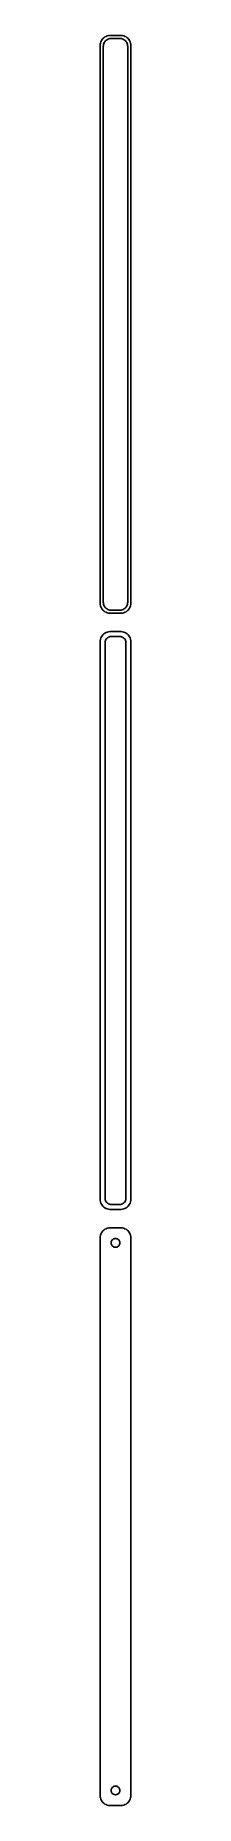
# Model space of a CAD drawing. Header units: metres. Extents: x -8 to 8, y 740 to 1612.
import ezdxf

# ---------------------------------------------------------------- set-up
doc = ezdxf.new("R2010")
doc.units = ezdxf.units.M

msp = doc.modelspace()

# ---------------------------------------------------------------- linework, layer by layer
for p, q in [((-7.46057, 1608.13), (-7.5, 1607.5)), ((-7.5, 1607.5), (-7.5, 1332.5)), ((-7.34291, 1608.74), (-7.46057, 1608.13)), ((-7.14888, 1609.34), (-7.34291, 1608.74)), ((-6.88153, 1609.91), (-7.14888, 1609.34)), ((-6.54507, 1610.44), (-6.88153, 1609.91)), ((-6.14484, 1610.92), (-6.54507, 1610.44)), ((-5.68712, 1611.35), (-6.14484, 1610.92)), ((-6, 1607), (-5.96844, 1607.5)), ((-6, 1333), (-6, 1607)), ((-5.96844, 1607.5), (-5.87433, 1607.99)), ((-5.87433, 1607.99), (-5.7191, 1608.47)), ((-5.7191, 1608.47), (-5.50522, 1608.93)), ((-5.17912, 1611.72), (-5.68712, 1611.35)), ((-5.50522, 1608.93), (-5.23605, 1609.35)), ((-5.23605, 1609.35), (-4.91586, 1609.74)), ((-4.62889, 1612.02), (-5.17912, 1611.72)), ((-4.91586, 1609.74), (-4.54968, 1610.08)), ((-4.04507, 1612.26), (-4.62889, 1612.02)), ((-4.54968, 1610.08), (-4.1433, 1610.38)), ((-4.1433, 1610.38), (-3.70311, 1610.62)), ((-3.4369, 1612.41), (-4.04507, 1612.26)), ((-3.70311, 1610.62), (-3.23605, 1610.8)), ((-2.81395, 1612.49), (-3.4369, 1612.41)), ((-3.23605, 1610.8), (-2.74951, 1610.93)), ((2.81395, 1612.49), (-2.81395, 1612.49)), ((-2.74951, 1610.93), (-2.25116, 1610.99)), ((-2.25116, 1610.99), (2.25116, 1610.99)), ((2.25116, 1610.99), (2.74951, 1610.93)), ((2.74951, 1610.93), (3.23605, 1610.8)), ((3.4369, 1612.41), (2.81395, 1612.49)), ((3.23605, 1610.8), (3.70311, 1610.62)), ((4.04507, 1612.26), (3.4369, 1612.41)), ((3.70311, 1610.62), (4.1433, 1610.38)), ((4.62889, 1612.02), (4.04507, 1612.26)), ((4.1433, 1610.38), (4.54968, 1610.08)), ((4.54968, 1610.08), (4.91586, 1609.74)), ((5.17912, 1611.72), (4.62889, 1612.02)), ((4.91586, 1609.74), (5.23605, 1609.35)), ((5.68712, 1611.35), (5.17912, 1611.72)), ((5.23605, 1609.35), (5.50522, 1608.93)), ((5.50522, 1608.93), (5.7191, 1608.47)), ((6.14484, 1610.92), (5.68712, 1611.35)), ((5.7191, 1608.47), (5.87433, 1607.99)), ((5.87433, 1607.99), (5.96844, 1607.5)), ((5.96844, 1607.5), (6, 1607)), ((6, 1607), (6, 1333)), ((6.54507, 1610.44), (6.14484, 1610.92)), ((6.88153, 1609.91), (6.54507, 1610.44)), ((7.14888, 1609.34), (6.88153, 1609.91)), ((7.34291, 1608.74), (7.14888, 1609.34)), ((7.46057, 1608.13), (7.34291, 1608.74)), ((7.5, 1607.5), (7.46057, 1608.13)), ((7.5, 1332.5), (7.5, 1607.5)), ((-7.5, 1332.5), (-7.46057, 1331.87)), ((-7.46057, 1331.87), (-7.34291, 1331.26)), ((-7.34291, 1331.26), (-7.14888, 1330.66)), ((-7.14888, 1330.66), (-6.88153, 1330.09)), ((-6.88153, 1330.09), (-6.54507, 1329.56)), ((-6.54507, 1329.56), (-6.14484, 1329.08)), ((-6.14484, 1329.08), (-5.68712, 1328.65)), ((-5.96844, 1332.5), (-6, 1333)), ((-5.87433, 1332.01), (-5.96844, 1332.5)), ((-5.7191, 1331.53), (-5.87433, 1332.01)), ((-5.50522, 1331.07), (-5.7191, 1331.53)), ((-5.68712, 1328.65), (-5.17912, 1328.28)), ((-5.23605, 1330.65), (-5.50522, 1331.07)), ((-4.91586, 1330.26), (-5.23605, 1330.65)), ((-5.17912, 1328.28), (-4.62889, 1327.98)), ((-4.54968, 1329.92), (-4.91586, 1330.26)), ((-4.62889, 1327.98), (-4.04507, 1327.74)), ((-4.1433, 1329.62), (-4.54968, 1329.92)), ((-3.70311, 1329.38), (-4.1433, 1329.62)), ((-4.04507, 1327.74), (-3.4369, 1327.59)), ((-3.23605, 1329.2), (-3.70311, 1329.38)), ((-3.4369, 1327.59), (-2.81395, 1327.51)), ((-2.74951, 1329.07), (-3.23605, 1329.2)), ((-2.81395, 1327.51), (2.81395, 1327.51)), ((-2.25116, 1329.01), (-2.74951, 1329.07)), ((2.25116, 1329.01), (-2.25116, 1329.01)), ((2.74951, 1329.07), (2.25116, 1329.01)), ((3.23605, 1329.2), (2.74951, 1329.07)), ((2.81395, 1327.51), (3.4369, 1327.59)), ((3.70311, 1329.38), (3.23605, 1329.2)), ((3.4369, 1327.59), (4.04507, 1327.74)), ((4.1433, 1329.62), (3.70311, 1329.38)), ((4.04507, 1327.74), (4.62889, 1327.98)), ((4.54968, 1329.92), (4.1433, 1329.62)), ((4.91586, 1330.26), (4.54968, 1329.92)), ((4.62889, 1327.98), (5.17912, 1328.28)), ((5.23605, 1330.65), (4.91586, 1330.26)), ((5.17912, 1328.28), (5.68712, 1328.65)), ((5.50522, 1331.07), (5.23605, 1330.65)), ((5.7191, 1331.53), (5.50522, 1331.07)), ((5.68712, 1328.65), (6.14484, 1329.08)), ((5.87433, 1332.01), (5.7191, 1331.53)), ((5.96844, 1332.5), (5.87433, 1332.01)), ((6, 1333), (5.96844, 1332.5)), ((6.14484, 1329.08), (6.54507, 1329.56)), ((6.54507, 1329.56), (6.88153, 1330.09)), ((6.88153, 1330.09), (7.14888, 1330.66)), ((7.14888, 1330.66), (7.34291, 1331.26)), ((7.34291, 1331.26), (7.46057, 1331.87)), ((7.46057, 1331.87), (7.5, 1332.5)), ((-4.04507, 1318.26), (-4.62889, 1318.02)), ((-3.4369, 1318.41), (-4.04507, 1318.26)), ((-2.81395, 1318.49), (-3.4369, 1318.41)), ((2.81395, 1318.49), (-2.81395, 1318.49)), ((3.4369, 1318.41), (2.81395, 1318.49)), ((4.04507, 1318.26), (3.4369, 1318.41)), ((4.62889, 1318.02), (4.04507, 1318.26)), ((-7.46057, 1314.13), (-7.5, 1313.5)), ((-7.5, 1313.5), (-7.5, 1038.5)), ((-7.34291, 1314.74), (-7.46057, 1314.13)), ((-7.14888, 1315.34), (-7.34291, 1314.74)), ((-6.88153, 1315.91), (-7.14888, 1315.34)), ((-6.54507, 1316.44), (-6.88153, 1315.91)), ((-6.14484, 1316.92), (-6.54507, 1316.44)), ((-5.68712, 1317.35), (-6.14484, 1316.92)), ((-5.17912, 1317.72), (-5.68712, 1317.35)), ((-4.62889, 1318.02), (-5.17912, 1317.72)), ((-5.11292, 1313), (-5.08836, 1313.39)), ((-5.11292, 1039), (-5.11292, 1313)), ((-5.08836, 1313.39), (-5.01512, 1313.77)), ((-5.01512, 1313.77), (-4.89432, 1314.15)), ((-4.89432, 1314.15), (-4.72786, 1314.5)), ((-4.72786, 1314.5), (-4.5184, 1314.83)), ((-4.5184, 1314.83), (-4.26921, 1315.13)), ((-4.26921, 1315.13), (-3.98424, 1315.4)), ((-3.98424, 1315.4), (-3.66798, 1315.63)), ((-3.66798, 1315.63), (-3.32541, 1315.82)), ((-3.32541, 1315.82), (-2.96194, 1315.96)), ((-2.96194, 1315.96), (-2.5833, 1316.06)), ((-2.5833, 1316.06), (-2.19545, 1316.11)), ((-2.19545, 1316.11), (2.19545, 1316.11)), ((2.19545, 1316.11), (2.5833, 1316.06)), ((2.5833, 1316.06), (2.96194, 1315.96)), ((2.96194, 1315.96), (3.32541, 1315.82)), ((3.32541, 1315.82), (3.66798, 1315.63)), ((3.66798, 1315.63), (3.98424, 1315.4)), ((3.98424, 1315.4), (4.26921, 1315.13)), ((4.26921, 1315.13), (4.5184, 1314.83)), ((4.5184, 1314.83), (4.72786, 1314.5)), ((5.17912, 1317.72), (4.62889, 1318.02)), ((4.72786, 1314.5), (4.89432, 1314.15)), ((4.89432, 1314.15), (5.01512, 1313.77)), ((5.01512, 1313.77), (5.08836, 1313.39)), ((5.08836, 1313.39), (5.11292, 1313)), ((5.11292, 1313), (5.11292, 1039)), ((5.68712, 1317.35), (5.17912, 1317.72)), ((6.14484, 1316.92), (5.68712, 1317.35)), ((6.54507, 1316.44), (6.14484, 1316.92)), ((6.88153, 1315.91), (6.54507, 1316.44)), ((7.14888, 1315.34), (6.88153, 1315.91)), ((7.34291, 1314.74), (7.14888, 1315.34)), ((7.46057, 1314.13), (7.34291, 1314.74)), ((7.5, 1313.5), (7.46057, 1314.13)), ((7.5, 1038.5), (7.5, 1313.5)), ((-5.08836, 1038.61), (-5.11292, 1039)), ((5.11292, 1039), (5.08836, 1038.61)), ((-7.5, 1038.5), (-7.46057, 1037.87)), ((-7.46057, 1037.87), (-7.34291, 1037.26)), ((-7.34291, 1037.26), (-7.14888, 1036.66)), ((-7.14888, 1036.66), (-6.88153, 1036.09)), ((-6.88153, 1036.09), (-6.54507, 1035.56)), ((-6.54507, 1035.56), (-6.14484, 1035.08)), ((-6.14484, 1035.08), (-5.68712, 1034.65)), ((-5.68712, 1034.65), (-5.17912, 1034.28)), ((-5.17912, 1034.28), (-4.62889, 1033.98)), ((-5.01512, 1038.23), (-5.08836, 1038.61)), ((-4.89432, 1037.85), (-5.01512, 1038.23)), ((-4.72786, 1037.5), (-4.89432, 1037.85)), ((-4.5184, 1037.17), (-4.72786, 1037.5)), ((-4.62889, 1033.98), (-4.04507, 1033.74)), ((-4.26921, 1036.87), (-4.5184, 1037.17)), ((-3.98424, 1036.6), (-4.26921, 1036.87)), ((-4.04507, 1033.74), (-3.4369, 1033.59)), ((-3.66798, 1036.37), (-3.98424, 1036.6)), ((-3.32541, 1036.18), (-3.66798, 1036.37)), ((-3.4369, 1033.59), (-2.81395, 1033.51)), ((-2.96194, 1036.04), (-3.32541, 1036.18)), ((-2.5833, 1035.94), (-2.96194, 1036.04)), ((-2.81395, 1033.51), (2.81395, 1033.51)), ((-2.19545, 1035.89), (-2.5833, 1035.94)), ((2.19545, 1035.89), (-2.19545, 1035.89)), ((2.5833, 1035.94), (2.19545, 1035.89)), ((2.96194, 1036.04), (2.5833, 1035.94)), ((2.81395, 1033.51), (3.4369, 1033.59)), ((3.32541, 1036.18), (2.96194, 1036.04)), ((3.66798, 1036.37), (3.32541, 1036.18)), ((3.4369, 1033.59), (4.04507, 1033.74)), ((3.98424, 1036.6), (3.66798, 1036.37)), ((4.26921, 1036.87), (3.98424, 1036.6)), ((4.04507, 1033.74), (4.62889, 1033.98)), ((4.5184, 1037.17), (4.26921, 1036.87)), ((4.72786, 1037.5), (4.5184, 1037.17)), ((4.62889, 1033.98), (5.17912, 1034.28)), ((4.89432, 1037.85), (4.72786, 1037.5)), ((5.01512, 1038.23), (4.89432, 1037.85)), ((5.08836, 1038.61), (5.01512, 1038.23)), ((5.17912, 1034.28), (5.68712, 1034.65)), ((5.68712, 1034.65), (6.14484, 1035.08)), ((6.14484, 1035.08), (6.54507, 1035.56)), ((6.54507, 1035.56), (6.88153, 1036.09)), ((6.88153, 1036.09), (7.14888, 1036.66)), ((7.14888, 1036.66), (7.34291, 1037.26)), ((7.34291, 1037.26), (7.46057, 1037.87)), ((7.46057, 1037.87), (7.5, 1038.5)), ((-6.88153, 1021.91), (-7.14888, 1021.34)), ((-6.54507, 1022.44), (-6.88153, 1021.91)), ((-6.14484, 1022.92), (-6.54507, 1022.44)), ((-5.68712, 1023.35), (-6.14484, 1022.92)), ((-5.17912, 1023.72), (-5.68712, 1023.35)), ((-4.62889, 1024.02), (-5.17912, 1023.72)), ((-4.04507, 1024.26), (-4.62889, 1024.02)), ((-3.4369, 1024.41), (-4.04507, 1024.26)), ((-2.81395, 1024.49), (-3.4369, 1024.41)), ((2.81395, 1024.49), (-2.81395, 1024.49)), ((3.4369, 1024.41), (2.81395, 1024.49)), ((4.04507, 1024.26), (3.4369, 1024.41)), ((4.62889, 1024.02), (4.04507, 1024.26)), ((5.17912, 1023.72), (4.62889, 1024.02)), ((5.68712, 1023.35), (5.17912, 1023.72)), ((6.14484, 1022.92), (5.68712, 1023.35)), ((6.54507, 1022.44), (6.14484, 1022.92)), ((6.88153, 1021.91), (6.54507, 1022.44)), ((7.14888, 1021.34), (6.88153, 1021.91)), ((-7.46057, 1020.13), (-7.5, 1019.5)), ((-7.5, 1019.5), (-7.5, 744.5)), ((-7.34291, 1020.74), (-7.46057, 1020.13)), ((-7.14888, 1021.34), (-7.34291, 1020.74)), ((-2.13528, 1017), (-2.11845, 1017.27)), ((-2.11845, 1016.73), (-2.13528, 1017)), ((-2.11845, 1017.27), (-2.06821, 1017.53)), ((-2.06821, 1016.47), (-2.11845, 1016.73)), ((-2.06821, 1017.53), (-1.98534, 1017.79)), ((-1.98534, 1016.21), (-2.06821, 1016.47)), ((-1.98534, 1017.79), (-1.87117, 1018.03)), ((-1.87117, 1015.97), (-1.98534, 1016.21)), ((-1.87117, 1018.03), (-1.72748, 1018.26)), ((-1.72748, 1015.74), (-1.87117, 1015.97)), ((-1.72748, 1018.26), (-1.55655, 1018.46)), ((-1.55655, 1015.54), (-1.72748, 1015.74)), ((-1.55655, 1018.46), (-1.36108, 1018.65)), ((-1.36108, 1015.35), (-1.55655, 1015.54)), ((-1.36108, 1018.65), (-1.14413, 1018.8)), ((-1.14413, 1015.2), (-1.36108, 1015.35)), ((-1.14413, 1018.8), (-0.909149, 1018.93)), ((-0.909149, 1015.07), (-1.14413, 1015.2)), ((-0.909149, 1018.93), (-0.659836, 1019.03)), ((-0.659836, 1014.97), (-0.909149, 1015.07)), ((-0.659836, 1019.03), (-0.400101, 1019.1)), ((-0.400101, 1014.9), (-0.659836, 1014.97)), ((-0.400101, 1019.1), (-0.134064, 1019.13)), ((-0.134064, 1014.87), (-0.400101, 1014.9)), ((-0.134064, 1019.13), (0.134064, 1019.13)), ((0.134064, 1014.87), (-0.134064, 1014.87)), ((0.134064, 1019.13), (0.400101, 1019.1)), ((0.400101, 1014.9), (0.134064, 1014.87)), ((0.400101, 1019.1), (0.659836, 1019.03)), ((0.659836, 1014.97), (0.400101, 1014.9)), ((0.659836, 1019.03), (0.909149, 1018.93)), ((0.909149, 1015.07), (0.659836, 1014.97)), ((0.909149, 1018.93), (1.14413, 1018.8)), ((1.14413, 1015.2), (0.909149, 1015.07)), ((1.14413, 1018.8), (1.36108, 1018.65)), ((1.36108, 1015.35), (1.14413, 1015.2)), ((1.36108, 1018.65), (1.55655, 1018.46)), ((1.55655, 1015.54), (1.36108, 1015.35)), ((1.55655, 1018.46), (1.72748, 1018.26)), ((1.72748, 1015.74), (1.55655, 1015.54)), ((1.72748, 1018.26), (1.87117, 1018.03)), ((1.87117, 1015.97), (1.72748, 1015.74)), ((1.87117, 1018.03), (1.98534, 1017.79)), ((1.98534, 1016.21), (1.87117, 1015.97)), ((1.98534, 1017.79), (2.06821, 1017.53)), ((2.06821, 1016.47), (1.98534, 1016.21)), ((2.06821, 1017.53), (2.11845, 1017.27)), ((2.11845, 1016.73), (2.06821, 1016.47)), ((2.11845, 1017.27), (2.13528, 1017)), ((2.13528, 1017), (2.11845, 1016.73)), ((7.34291, 1020.74), (7.14888, 1021.34)), ((7.46057, 1020.13), (7.34291, 1020.74)), ((7.5, 1019.5), (7.46057, 1020.13)), ((7.5, 744.5), (7.5, 1019.5)), ((-7.5, 744.5), (-7.46057, 743.873)), ((-7.46057, 743.873), (-7.34291, 743.257)), ((-7.34291, 743.257), (-7.14888, 742.659)), ((-7.14888, 742.659), (-6.88153, 742.091)), ((-6.88153, 742.091), (-6.54507, 741.561)), ((-2.13528, 747), (-2.11845, 747.268)), ((-2.11845, 746.732), (-2.13528, 747)), ((-2.11845, 747.268), (-2.06821, 747.531)), ((-2.06821, 746.469), (-2.11845, 746.732)), ((-2.06821, 747.531), (-1.98534, 747.786)), ((-1.98534, 746.214), (-2.06821, 746.469)), ((-1.98534, 747.786), (-1.87117, 748.029)), ((-1.87117, 745.971), (-1.98534, 746.214)), ((-1.87117, 748.029), (-1.72748, 748.255)), ((-1.72748, 745.745), (-1.87117, 745.971)), ((-1.72748, 748.255), (-1.55655, 748.462)), ((-1.55655, 745.538), (-1.72748, 745.745)), ((-1.55655, 748.462), (-1.36108, 748.645)), ((-1.36108, 745.355), (-1.55655, 745.538)), ((-1.36108, 748.645), (-1.14413, 748.803)), ((-1.14413, 745.197), (-1.36108, 745.355)), ((-1.14413, 748.803), (-0.909149, 748.932)), ((-0.909149, 745.068), (-1.14413, 745.197)), ((-0.909149, 748.932), (-0.659836, 749.031)), ((-0.659836, 744.969), (-0.909149, 745.068)), ((-0.659836, 749.031), (-0.400101, 749.097)), ((-0.400101, 744.903), (-0.659836, 744.969)), ((-0.400101, 749.097), (-0.134064, 749.131)), ((-0.134064, 744.869), (-0.400101, 744.903)), ((-0.134064, 749.131), (0.134064, 749.131)), ((0.134064, 744.869), (-0.134064, 744.869)), ((0.134064, 749.131), (0.400101, 749.097)), ((0.400101, 744.903), (0.134064, 744.869)), ((0.400101, 749.097), (0.659836, 749.031)), ((0.659836, 744.969), (0.400101, 744.903)), ((0.659836, 749.031), (0.909149, 748.932)), ((0.909149, 745.068), (0.659836, 744.969)), ((0.909149, 748.932), (1.14413, 748.803)), ((1.14413, 745.197), (0.909149, 745.068)), ((1.14413, 748.803), (1.36108, 748.645)), ((1.36108, 745.355), (1.14413, 745.197)), ((1.36108, 748.645), (1.55655, 748.462)), ((1.55655, 745.538), (1.36108, 745.355)), ((1.55655, 748.462), (1.72748, 748.255)), ((1.72748, 745.745), (1.55655, 745.538)), ((1.72748, 748.255), (1.87117, 748.029)), ((1.87117, 745.971), (1.72748, 745.745)), ((1.87117, 748.029), (1.98534, 747.786)), ((1.98534, 746.214), (1.87117, 745.971)), ((1.98534, 747.786), (2.06821, 747.531)), ((2.06821, 746.469), (1.98534, 746.214)), ((2.06821, 747.531), (2.11845, 747.268)), ((2.11845, 746.732), (2.06821, 746.469)), ((2.11845, 747.268), (2.13528, 747)), ((2.13528, 747), (2.11845, 746.732)), ((6.54507, 741.561), (6.88153, 742.091)), ((6.88153, 742.091), (7.14888, 742.659)), ((7.14888, 742.659), (7.34291, 743.257)), ((7.34291, 743.257), (7.46057, 743.873)), ((7.46057, 743.873), (7.5, 744.5)), ((-6.54507, 741.561), (-6.14484, 741.077)), ((-6.14484, 741.077), (-5.68712, 740.647)), ((-5.68712, 740.647), (-5.17912, 740.278)), ((-5.17912, 740.278), (-4.62889, 739.976)), ((-4.62889, 739.976), (-4.04507, 739.745)), ((-4.04507, 739.745), (-3.4369, 739.589)), ((-3.4369, 739.589), (-2.81395, 739.51)), ((-2.81395, 739.51), (2.81395, 739.51)), ((2.81395, 739.51), (3.4369, 739.589)), ((3.4369, 739.589), (4.04507, 739.745)), ((4.04507, 739.745), (4.62889, 739.976)), ((4.62889, 739.976), (5.17912, 740.278)), ((5.17912, 740.278), (5.68712, 740.647)), ((5.68712, 740.647), (6.14484, 741.077)), ((6.14484, 741.077), (6.54507, 741.561))]:
    msp.add_line(p, q)

doc.saveas('drawing.dxf')
